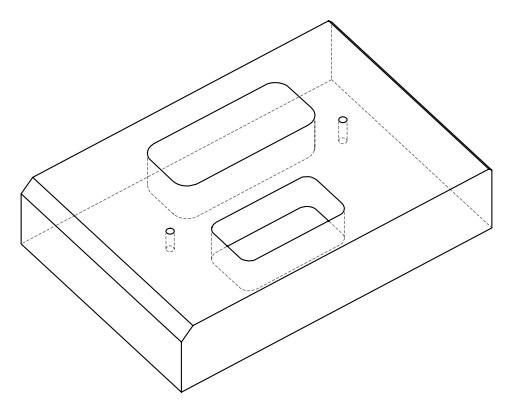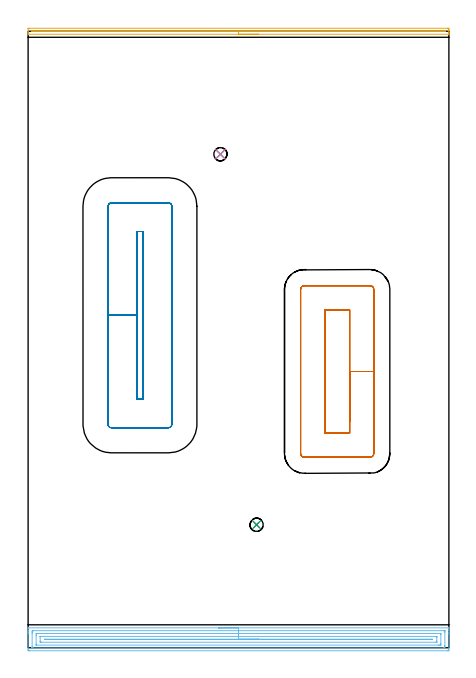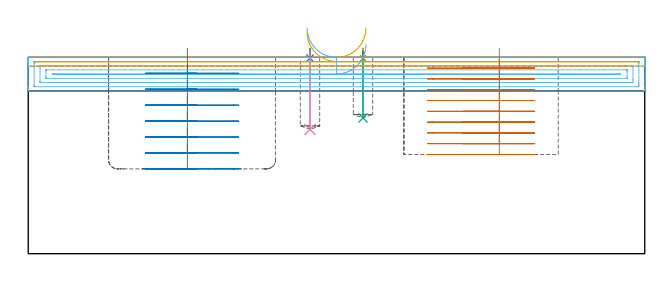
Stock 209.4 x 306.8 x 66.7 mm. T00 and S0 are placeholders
(PLAN: 8 operations, 4 tool changes, 28 min)
(1 SPOT_DRILL | STEP1POCKET | NXT0321_9005460120000 | 0.03 min | 1 mm3)
(2 SPOT_DRILL_1 | STEP1POCKET_1 | NXT0321_9005460120000 | 0.03 min | 0 mm3)
(3 DRILL_BLIND_HOLE_INTO_CENTER | STEP1POCKET | NXT0301_037 | 0.09 min | 673 mm3)
(4 DRILL_BLIND_HOLE_INTO_CENTER_1 | STEP1POCKET_1 | NXT0301_037 | 0.11 min | 806 mm3)
(5 AREA_MILL | FG_CHAMFER_SURFACE | UGT0205_001 | 3.49 min | 942 mm3)
(6 AREA_MILL_1 | FG_CHAMFER_SURFACE_1 | UGT0205_001 | 8.53 min | 13605 mm3)
(7 MILL_RECTANGULAR_POCKET | POCKET_RECTANGULAR_STRAIGHT | NXT0201_012 | Follow Part, ap 4, ae 75% | 8.17 min | 172599 mm3)
(8 MILL_RECTANGULAR_POCKET_1 | POCKET_RECTANGULAR_STRAIGHT_1 | NXT0201_007 | Follow Part, ap 6.25, ae 75% | 7.56 min | 286875 mm3)
(TOOL NXT0321_9005460120000 | NC Spot Drill, 142deg, 12mm, Carbide, Uncoated | D12 PA142 FL30 Z2)
(TOOL NXT0301_037 | Carbide Drill 6.6mm [860.1-0660-033A1-MM 2214] | D6.6 PA140 FL53 Z2)
(TOOL UGT0205_001 | Chamfer Mill 20 x 3 x 45 deg. | D20 FL50 Z2)
(TOOL NXT0201_012 | ENDMILL 16mm [2P460-1600-NA 1630] | D16 FL38 Z6)
(TOOL NXT0201_007 | ENDMILL 25mm [R216.25-25050GCK54P 1620] | D25 R3 FL54 Z5)
(OP 1 SPOT_DRILL)
G17 G21 G94 G90
T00 M6
G54
G17 G0 G90 X113.7 Y61.2 S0 M3
G43 Z76.7 H0
G94 G81 G98 Z66.416 F250. R69.7
G80
M5
M2
(OP 2 SPOT_DRILL_1)
G17 G21 G94 G90
T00 M6
G54
G17 G0 G90 X95.7 Y245.6 S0 M3
G43 Z76.7 H0
G94 G81 G98 Z66.416 F250. R69.7
G80
M5
M2
(OP 3 DRILL_BLIND_HOLE_INTO_CENTER)
G17 G21 G94 G90
T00 M6
G54
G17 G0 G90 X113.7 Y61.2 S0 M3
G43 Z76.7 H1
G94 G81 G98 Z46.1 F250. R68.7
G80
M5
M2
(OP 4 DRILL_BLIND_HOLE_INTO_CENTER_1)
G17 G21 G94 G90
T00 M6
G54
G17 G0 G90 X95.7 Y245.6 S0 M3
G43 Z76.7 H1
G94 G81 G98 Z42.2 F250. R68.7
G80
M5
M2
(OP 5 AREA_MILL)
G17 G21 G94 G90
T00 M6
G54
G17 G0 G90 X114.7 Y305.3 S1061 M3
G43 Z76.7 H0
G94 G1 X114.662 Z75.828 F250.
X114.548 Z74.963
X114.359 Z74.112
X114.097 Z73.28
X113.763 Z72.474
X113.36 Z71.7
X112.892 Z70.964
X112.36 Z70.272
X111.771 Z69.629
X111.128 Z69.039
X110.436 Z68.508
X109.7 Z68.04
X108.926 Z67.637
X108.12 Z67.303
X107.288 Z67.041
X106.436 Z66.852
X105.572 Z66.738
X104.7 Z66.7
X0.172
X0.01 Y305.303 Z66.688
X0.007 Y305.36 Z66.632
X0. Y305.768 Z66.232
Y306.113 Z65.887
Y306.8 Z65.195
Y308.036 Z63.961
X0.002 Y308.291 Z63.705
X0.476 Y308.3 Z63.7
X208.781
X208.925 Y308.299 Z63.701
X209.398 Y308.291 Z63.705
X209.4 Y308.036 Z63.961
Y307.693 Z64.304
Y307.144 Z64.853
Y306.8 Z65.195
Y306.112 Z65.887
Y305.768 Z66.232
Y305.362 Z66.629
X209.39 Y305.303 Z66.688
X209.228 Y305.3 Z66.7
X104.7
Y306.714 Z65.286
X2.32 Y306.715 Z65.285
X2.148 Y306.716 Z65.284
X2.035 Y306.72 Z65.28
X2.008 Y306.723 Z65.277
X2.005 Y306.726 Z65.274
X2.003 Y306.742 Z65.258
X2.002 Y306.8 Z65.2
X2.006 Y306.85 Z65.15
X2.01 Y306.873 Z65.127
X2.018 Y306.879 Z65.121
X2.063 Y306.881 Z65.119
X2.234 Y306.885 Z65.115
X2.32 Y306.886 Z65.114
X2.406
X207.08 Y306.885 Z65.115
X207.252 Y306.884 Z65.116
X207.365 Y306.88 Z65.12
X207.392 Y306.877 Z65.123
X207.395 Y306.874 Z65.126
X207.397 Y306.858 Z65.142
X207.398 Y306.8 Z65.2
X207.394 Y306.75 Z65.25
X207.39 Y306.727 Z65.273
X207.382 Y306.721 Z65.279
X207.337 Y306.719 Z65.281
X207.166 Y306.715 Z65.285
X207.08 Y306.714 Z65.286
X206.994
X104.7
X103.828 Z65.324
X102.964 Z65.438
X102.112 Z65.626
X101.28 Z65.889
X100.474 Z66.223
X99.7 Z66.625
X98.964 Z67.094
X98.272 Z67.625
X97.629 Z68.215
X97.04 Z68.858
X96.508 Z69.55
X96.04 Z70.286
X95.637 Z71.059
X95.303 Z71.865
X95.041 Z72.697
X94.852 Z73.549
X94.738 Z74.414
X94.7 Z75.286
G0 Z76.7
M5
M2
(OP 6 AREA_MILL_1)
G17 G21 G94 G90
T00 M6
G54
G17 G0 G90 X94.7 Y9.9 S1061 M3
G43 Z76.7 H0
G94 G1 X94.738 Z75.828 F250.
X94.852 Z74.963
X95.041 Z74.112
X95.303 Z73.28
X95.637 Z72.474
X96.04 Z71.7
X96.508 Z70.964
X97.04 Z70.272
X97.629 Z69.629
X98.272 Z69.039
X98.964 Z68.508
X99.7 Z68.04
X100.474 Z67.637
X101.28 Z67.303
X102.112 Z67.041
X102.964 Z66.852
X103.828 Z66.738
X104.7 Z66.7
X209.228
X209.39 Y9.894 Z66.693
X209.4 Y9.574 Z66.373
Y9.275 Z66.074
Y8.597 Z65.392
Y7.379 Z64.176
Y6.838 Z63.633
Y-0.468 Z56.33
X209.395 Y-1.077 Z55.721
X209.39 Y-1.492 Z55.306
X209.207 Y-1.496 Z55.302
X208.781 Y-1.5 Z55.3
X0.619
X0.193 Y-1.496 Z55.302
X0.01 Y-1.492 Z55.306
X0.005 Y-1.077 Z55.721
X0. Y-0.468 Z56.33
Y6.838 Z63.633
Y7.379 Z64.176
Y7.718 Z64.514
Y8.259 Z65.055
Y8.597 Z65.392
Y9.574 Z66.374
X0.01 Y9.894 Z66.693
X0.172 Y9.9 Z66.7
X104.7
Y8.486 Z65.286
X206.995 Y8.485 Z65.285
X207.109
X207.359 Y8.48 Z65.28
X207.384 Y8.479 Z65.279
X207.39 Y8.465 Z65.265
X207.396 Y8.433 Z65.233
X207.398 Y8.401 Z65.201
X207.4 Y8.198 Z64.998
Y7.718 Z64.518
Y1.163 Z57.963
X207.397 Y0.682 Z57.482
X207.392 Y0.291 Z57.091
X207.375 Y-0.079 Z56.721
X206.995 Y-0.084 Z56.716
X206.881 Y-0.085 Z56.715
X2.406
X2.291
X2.041 Y-0.08 Z56.72
X2.016 Y-0.079 Z56.721
X2.01 Y-0.065 Z56.735
X2.004 Y-0.033 Z56.767
X2.002 Y-0.001 Z56.799
X2. Y0.202 Z57.002
Y0.682 Z57.482
Y7.237 Z64.037
X2.003 Y7.718 Z64.518
X2.008 Y8.109 Z64.909
X2.025 Y8.479 Z65.279
X2.406 Y8.484 Z65.284
X2.52 Y8.485 Z65.285
X104.7 Y8.486 Z65.286
Y7.071 Z63.871
X205.208
X205.287 Y7.07 Z63.87
X205.349 Y7.068 Z63.868
X205.383 Y7.065 Z63.865
X205.39 Y7.027 Z63.827
X205.396 Y6.838 Z63.638
X205.399 Y6.65 Z63.45
X205.4 Y2.252 Z59.052
X205.396 Y1.562 Z58.362
X205.392 Y1.38 Z58.18
X205.377 Y1.335 Z58.135
X205.326 Y1.333 Z58.133
X205.208 Y1.331 Z58.131
X204.551 Y1.329 Z58.129
X204.314 Y1.328 Z58.128
X4.192 Y1.329 Z58.129
X4.113 Y1.33 Z58.13
X4.051 Y1.332 Z58.132
X4.017 Y1.335 Z58.135
X4.01 Y1.373 Z58.173
X4.004 Y1.562 Z58.362
X4. Y1.751 Z58.551
Y6.148 Z62.948
X4.004 Y6.838 Z63.638
X4.008 Y7.02 Z63.82
X4.023 Y7.065 Z63.865
X4.074 Y7.067 Z63.867
X4.192 Y7.069 Z63.869
X4.849 Y7.071 Z63.871
X5.086
X104.7
Y5.657 Z62.457
X202.834
X203.263 Y5.655 Z62.455
X203.351 Y5.653 Z62.453
X203.385 Y5.651 Z62.451
X203.39 Y5.611 Z62.411
X203.394 Y5.509 Z62.309
X203.4 Y5.1 Z61.9
Y3.341 Z60.141
X203.399 Y2.891 Z59.691
X203.397 Y2.784 Z59.584
X203.394 Y2.758 Z59.558
X203.39 Y2.75 Z59.55
X203.38 Y2.748 Z59.548
X203.31 Y2.745 Z59.545
X203.114 Y2.743 Z59.543
X6.566
X6.137 Y2.745 Z59.545
X6.049 Y2.747 Z59.547
X6.015 Y2.749 Z59.549
X6.01 Y2.789 Z59.589
X6.006 Y2.891 Z59.691
X6. Y3.3 Z60.1
X6.001 Y5.509 Z62.309
X6.003 Y5.616 Z62.416
X6.006 Y5.642 Z62.442
X6.01 Y5.65 Z62.45
X6.02 Y5.652 Z62.452
X6.09 Y5.655 Z62.455
X6.286 Y5.657 Z62.457
X104.7
Y4.243 Z61.043
X200.697
X200.741 Y4.241 Z61.041
X201.299 Y4.2 Z61.
X200.783 Y4.158 Z60.958
X200.741 Y4.157 Z60.957
X8.703
X8.659 Y4.159 Z60.959
X8.102 Y4.2 Z61.
X8.617 Y4.242 Z61.042
X8.659 Y4.243 Z61.043
X104.7
X105.572 Z61.081
X106.436 Z61.195
X107.288 Z61.384
X108.12 Z61.646
X108.926 Z61.98
X109.7 Z62.383
X110.436 Z62.852
X111.128 Z63.383
X111.771 Z63.972
X112.36 Z64.615
X112.892 Z65.307
X113.36 Z66.043
X113.763 Z66.817
X114.097 Z67.623
X114.359 Z68.455
X114.548 Z69.307
X114.662 Z70.172
X114.7 Z71.043
G0 Z76.7
M5
M2
(OP 7 MILL_RECTANGULAR_POCKET)
G17 G21 G94 G90
T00 M6
G54
G17 G0 G90 X160. Y112.62 S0 M3
G43 Z76.7 H1
Z69.7
G94 G1 Y137.5 Z63.033 F250.
Y168.2 F500.
X147.6
Y106.8
X160.
Y137.5
X172.
Y178.3
G3 X170.1 Y180.2 R1.9
G1 X137.5
G3 X135.6 Y178.3 R1.9
G1 Y96.7
G3 X137.5 Y94.8 R1.9
G1 X170.1
G3 X172. Y96.7 R1.9
G1 Y137.5
Y138.5
G0 X160. Y112.62 Z66.033
G1 Y137.5 Z59.367 F250.
Y168.2 F500.
X147.6
Y106.8
X160.
Y137.5
X172.
Y178.3
G3 X170.1 Y180.2 R1.9
G1 X137.5
G3 X135.6 Y178.3 R1.9
G1 Y96.7
G3 X137.5 Y94.8 R1.9
G1 X170.1
G3 X172. Y96.7 R1.9
G1 Y137.5
Y138.5
G0 X160. Y112.62 Z62.367
G1 Y137.5 Z55.7 F250.
Y168.2 F500.
X147.6
Y106.8
X160.
Y137.5
X172.
Y178.3
G3 X170.1 Y180.2 R1.9
G1 X137.5
G3 X135.6 Y178.3 R1.9
G1 Y96.7
G3 X137.5 Y94.8 R1.9
G1 X170.1
G3 X172. Y96.7 R1.9
G1 Y137.5
Y138.5
G0 X160. Y112.62 Z58.7
G1 Y137.5 Z52.033 F250.
Y168.2 F500.
X147.6
Y106.8
X160.
Y137.5
X172.
Y178.3
G3 X170.1 Y180.2 R1.9
G1 X137.5
G3 X135.6 Y178.3 R1.9
G1 Y96.7
G3 X137.5 Y94.8 R1.9
G1 X170.1
G3 X172. Y96.7 R1.9
G1 Y137.5
Y138.5
G0 X160. Y112.62 Z55.033
G1 Y137.5 Z48.367 F250.
Y168.2 F500.
X147.6
Y106.8
X160.
Y137.5
X172.
Y178.3
G3 X170.1 Y180.2 R1.9
G1 X137.5
G3 X135.6 Y178.3 R1.9
G1 Y96.7
G3 X137.5 Y94.8 R1.9
G1 X170.1
G3 X172. Y96.7 R1.9
G1 Y137.5
Y138.5
G0 X160. Y112.62 Z51.367
G1 Y137.5 Z44.7 F250.
Y168.2 F500.
X147.6
Y106.8
X160.
Y137.5
X172.
Y178.3
G3 X170.1 Y180.2 R1.9
G1 X137.5
G3 X135.6 Y178.3 R1.9
G1 Y96.7
G3 X137.5 Y94.8 R1.9
G1 X170.1
G3 X172. Y96.7 R1.9
G1 Y137.5
Y138.5
G0 X160. Y112.62 Z47.7
G1 Y137.5 Z41.033 F250.
Y168.2 F500.
X147.6
Y106.8
X160.
Y137.5
X172.
Y178.3
G3 X170.1 Y180.2 R1.9
G1 X137.5
G3 X135.6 Y178.3 R1.9
G1 Y96.7
G3 X137.5 Y94.8 R1.9
G1 X170.1
G3 X172. Y96.7 R1.9
G1 Y137.5
Y138.5
G0 X160. Y112.62 Z44.033
G1 Y137.5 Z37.367 F250.
Y168.2 F500.
X147.6
Y106.8
X160.
Y137.5
X172.
Y178.3
G3 X170.1 Y180.2 R1.9
G1 X137.5
G3 X135.6 Y178.3 R1.9
G1 Y96.7
G3 X137.5 Y94.8 R1.9
G1 X170.1
G3 X172. Y96.7 R1.9
G1 Y137.5
Y138.5
G0 X160. Y112.62 Z40.367
G1 Y137.5 Z33.7 F250.
Y168.2 F500.
X147.6
Y106.8
X160.
Y137.5
X172.
Y178.3
G3 X170.1 Y180.2 R1.9
G1 X137.5
G3 X135.6 Y178.3 R1.9
G1 Y96.7
G3 X137.5 Y94.8 R1.9
G1 X170.1
G3 X172. Y96.7 R1.9
G1 Y137.5
Y138.5
G0 Z76.7
M5
M2
(OP 8 MILL_RECTANGULAR_POCKET_1)
G17 G21 G94 G90
T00 M6
G54
G17 G0 G90 X54.05 Y196.852 S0 M3
G43 Z76.7 H1
Z69.7
G94 G1 Y165.45 Z61.286 F250.
Y123.75 F500.
X57.25
Y207.15
X54.05
Y165.45
X39.8
Y111.2
G3 X41.5 Y109.5 R1.7
G1 X69.8
G3 X71.5 Y111.2 R1.7
G1 Y219.7
G3 X69.8 Y221.4 R1.7
G1 X41.5
G3 X39.8 Y219.7 R1.7
G1 Y165.45
Y164.45
G0 X54.05 Y196.852 Z64.286
G1 Y165.45 Z55.871 F250.
Y123.75 F500.
X57.25
Y207.15
X54.05
Y165.45
X39.8
Y111.2
G3 X41.5 Y109.5 R1.7
G1 X69.8
G3 X71.5 Y111.2 R1.7
G1 Y219.7
G3 X69.8 Y221.4 R1.7
G1 X41.5
G3 X39.8 Y219.7 R1.7
G1 Y165.45
Y164.45
G0 X54.05 Y196.852 Z58.871
G1 Y165.45 Z50.457 F250.
Y123.75 F500.
X57.25
Y207.15
X54.05
Y165.45
X39.8
Y111.2
G3 X41.5 Y109.5 R1.7
G1 X69.8
G3 X71.5 Y111.2 R1.7
G1 Y219.7
G3 X69.8 Y221.4 R1.7
G1 X41.5
G3 X39.8 Y219.7 R1.7
G1 Y165.45
Y164.45
G0 X54.05 Y196.852 Z53.457
G1 Y165.45 Z45.043 F250.
Y123.75 F500.
X57.25
Y207.15
X54.05
Y165.45
X39.8
Y111.2
G3 X41.5 Y109.5 R1.7
G1 X69.8
G3 X71.5 Y111.2 R1.7
G1 Y219.7
G3 X69.8 Y221.4 R1.7
G1 X41.5
G3 X39.8 Y219.7 R1.7
G1 Y165.45
Y164.45
G0 X54.05 Y196.852 Z48.043
G1 Y165.45 Z39.629 F250.
Y123.75 F500.
X57.25
Y207.15
X54.05
Y165.45
X39.8
Y111.2
G3 X41.5 Y109.5 R1.7
G1 X69.8
G3 X71.5 Y111.2 R1.7
G1 Y219.7
G3 X69.8 Y221.4 R1.7
G1 X41.5
G3 X39.8 Y219.7 R1.7
G1 Y165.45
Y164.45
G0 X54.05 Y196.852 Z42.629
G1 Y165.45 Z34.214 F250.
Y123.75 F500.
X57.25
Y207.15
X54.05
Y165.45
X39.8
Y111.2
G3 X41.5 Y109.5 R1.7
G1 X69.8
G3 X71.5 Y111.2 R1.7
G1 Y219.7
G3 X69.8 Y221.4 R1.7
G1 X41.5
G3 X39.8 Y219.7 R1.7
G1 Y165.45
Y164.45
G0 X54.05 Y196.852 Z37.214
G1 Y165.45 Z28.8 F250.
Y123.75 F500.
X57.25
Y207.15
X54.05
Y165.45
X39.8
Y111.2
G3 X41.5 Y109.5 R1.7
G1 X69.8
G3 X71.5 Y111.2 R1.7
G1 Y219.7
G3 X69.8 Y221.4 R1.7
G1 X41.5
G3 X39.8 Y219.7 R1.7
G1 Y165.45
Y164.45
G0 Z76.7
M5
M2
